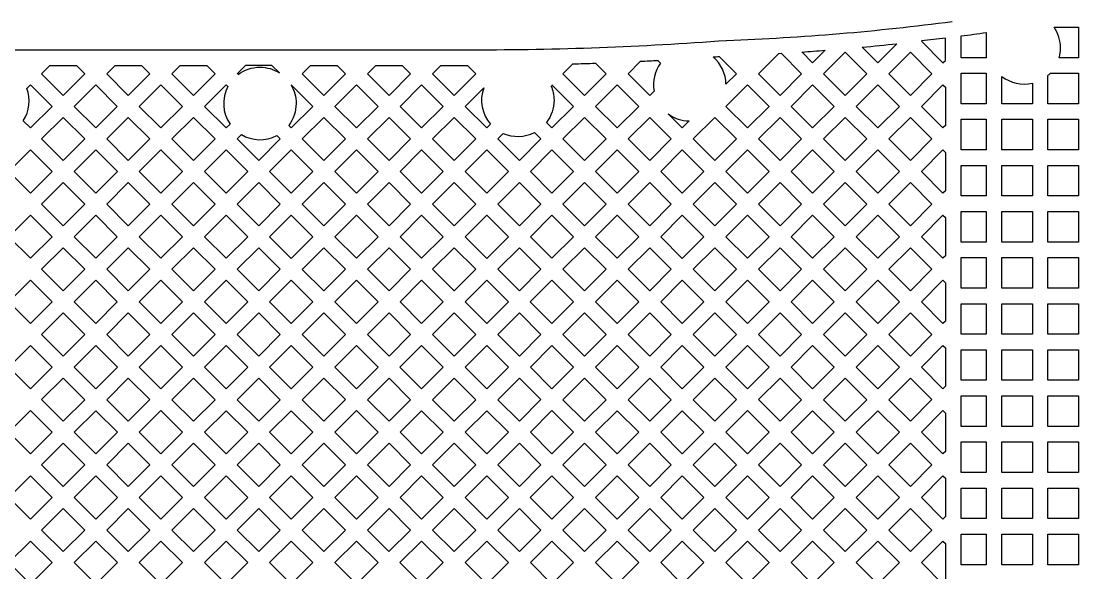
# Model space of a CAD drawing. Extents: x 3103 to 3424, y -52 to 175.
# Drawn here: x 3171.69 to 3176.95, y 39.35 to 42.05 of the extents above; entities that cross this region are included whole.
import ezdxf

# ---------------------------------------------------------------- set-up
doc = ezdxf.new("R2010")
doc.units = 0
doc.layers.add('gbr-dxf_layer0', color=7, linetype='Continuous')

msp = doc.modelspace()

# ---------------------------------------------------------------- linework, layer by layer
at = {"layer": 'gbr-dxf_layer0'}
for p, q in [((3176.4971, 41.6509), (3176.4971, 41.7854)), ((3173.8647, 41.6382), (3173.9556, 41.7291))]:
    msp.add_line(p, q, dxfattribs=at)
at = {"layer": 'gbr-dxf_layer0', "linetype": 'Continuous'}
for points in [[(3176.7531, 42.0268), (3176.873, 42.0268), (3176.873, 41.8769), (3176.7788, 41.8769, 0.068133), (3176.7854, 41.9247, 0.154158)], [(3176.2972, 41.8769), (3176.2972, 41.9834, 0.002634), (3176.4209, 42.0006), (3176.4209, 41.8769)], [(3174.6638, 41.7979), (3174.7253, 41.8595, 0.00128), (3174.8099, 41.8638), (3174.8234, 41.8503, 0.206261), (3174.7912, 41.7133), (3174.7698, 41.6919)], [(3174.3441, 41.7981), (3174.3925, 41.8465, 0.001666), (3174.5038, 41.8501), (3174.556, 41.7979), (3174.4501, 41.692)], [(3176.7231, 41.6509), (3176.7231, 41.7896, 0.02311), (3176.735, 41.8007), (3176.873, 41.8007), (3176.873, 41.6509)], [(3171.697, 41.5678, 0.237169), (3171.715, 41.7265), (3171.7327, 41.7442), (3171.8387, 41.6382), (3171.7327, 41.5322)], [(3172.5858, 41.6382), (3172.6918, 41.7442), (3172.7004, 41.7356, 0.279288), (3172.711, 41.5516), (3172.6917, 41.5323)], [(3172.7455, 41.4784), (3172.7667, 41.4995, 0.261528), (3172.9407, 41.4953), (3172.9576, 41.4784), (3172.8516, 41.3724)], [(3174.0244, 41.4784), (3174.0515, 41.5055, 0.225813), (3174.2042, 41.5104), (3174.2363, 41.4783), (3174.1304, 41.3724)]]:
    msp.add_lwpolyline(points, format="xyb", close=True, dxfattribs=at)
for points in [[(3176.1025, 41.9578), (3176.2084, 41.8519), (3176.2202, 41.8637), (3176.2202, 41.9734, -0.002475), (3176.1039, 41.9592)], [(3173.313, 41.9155), (3173.9009, 41.9155, 0.018474), (3175.1454, 41.9616)], [(3175.0805, 41.8806, 0.000531), (3175.1108, 41.8827), (3175.1954, 41.7981), (3175.144, 41.7466)], [(3172.7498, 41.7939, -0.164096), (3172.8575, 41.8302, -0.143259), (3172.9533, 41.8022)], [(3176.4971, 41.7854, 0.227274), (3176.6469, 41.7513), (3176.6469, 41.6509), (3176.4971, 41.6509)], [(3173.0104, 41.7432, -0.134899), (3173.0353, 41.6524, -0.164107), (3172.999, 41.5447)], [(3173.9556, 41.7291, 0.274053), (3173.9892, 41.5509), (3173.9705, 41.5323), (3173.8647, 41.6382)], [(3174.2856, 41.7396, -0.103398), (3174.3005, 41.6684, -0.166711), (3174.2631, 41.5593)], [(3157.5045, 37.1345, 0.100679), (3167.714, 35.0575), (3173.2139, 35.0575, 0.151028), (3187.9607, 39.6158, -0.064518), (3189.3488, 40.3222)], [(3189.3828, 40.2265, 0.064518), (3188.018, 39.532, -0.151028), (3173.2139, 34.9559), (3167.714, 34.9559, -0.100679), (3157.4649, 37.041, 0.099096), (3155.169, 37.5005)], [(3157.6329, 37.4391, 0.100687), (3167.714, 35.388), (3173.2139, 35.388, 0.151027), (3187.7741, 39.8887)], [(3187.8171, 39.8258, -0.151027), (3173.2139, 35.3118), (3167.714, 35.3118, -0.100687), (3157.6032, 37.3689, 0.099143), (3155.2098, 37.8482), (3155.1121, 37.8462, 0.035416), (3154.0929, 37.7402)], [(3157.5638, 37.275, 0.100682), (3167.714, 35.2099), (3173.2139, 35.2099, 0.151028), (3187.8746, 39.7418)], [(3187.9176, 39.6789, -0.151028), (3173.2139, 35.1337), (3167.714, 35.1337, -0.100682), (3157.5341, 37.2048, 0.099123), (3155.1691, 37.6783)]]:
    msp.add_lwpolyline(points, format="xyb", dxfattribs=at)
for points in [[(3175.9825, 41.9455), (3175.8888, 41.8518), (3175.8121, 41.9285)], [(3167.6651, 41.9155), (3167.7482, 41.9153), (3173.2145, 41.9153), (3173.3128, 41.9155)], [(3175.6302, 41.913), (3175.5691, 41.8519), (3175.5163, 41.9048)], [(3172.9533, 41.8022), (3172.9164, 41.8391), (3172.7867, 41.8391), (3172.7457, 41.7981)], [(3172.999, 41.5447), (3173.0114, 41.5323), (3173.1173, 41.6382), (3173.0113, 41.7442)], [(3174.2631, 41.5593), (3174.2902, 41.5322), (3174.3962, 41.6382), (3174.2902, 41.7442)], [(3174.9639, 41.5666), (3174.9296, 41.5322), (3174.8599, 41.6019)]]:
    msp.add_lwpolyline(points, dxfattribs=at)
for points in [[(3175.3032, 41.7981), (3175.4027, 41.8976), (3175.415, 41.8983), (3175.5152, 41.7981), (3175.4092, 41.692)], [(3175.623, 41.7981), (3175.7289, 41.9039), (3175.8349, 41.7979), (3175.729, 41.6921)], [(3175.9426, 41.7979), (3176.0487, 41.9039), (3176.1545, 41.7981), (3176.0485, 41.692)], [(3171.7866, 41.7981), (3171.8276, 41.8391), (3171.9573, 41.8391), (3171.9985, 41.7979), (3171.8926, 41.692)], [(3172.1062, 41.7979), (3172.1474, 41.8391), (3172.2771, 41.8391), (3172.3181, 41.7981), (3172.2121, 41.692)], [(3172.4259, 41.7981), (3172.4669, 41.8391), (3172.5969, 41.8391), (3172.6379, 41.7981), (3172.5319, 41.692)], [(3173.0652, 41.7981), (3173.1062, 41.8391), (3173.2361, 41.8391), (3173.2772, 41.7981), (3173.1712, 41.692)], [(3173.385, 41.7981), (3173.4263, 41.8393), (3173.5557, 41.8393), (3173.597, 41.7981), (3173.491, 41.692)], [(3173.7048, 41.7981), (3173.746, 41.8393), (3173.8753, 41.8393), (3173.9167, 41.7979), (3173.8108, 41.6921)], [(3176.2972, 41.6509), (3176.2972, 41.8007), (3176.4209, 41.8007), (3176.4209, 41.6509)], [(3171.9465, 41.6382), (3172.0523, 41.7441), (3172.1582, 41.6382), (3172.0523, 41.5323)], [(3172.266, 41.6382), (3172.372, 41.7442), (3172.478, 41.6382), (3172.372, 41.5322)], [(3173.2251, 41.6382), (3173.3311, 41.7442), (3173.4371, 41.6382), (3173.3311, 41.5322)], [(3173.5449, 41.6382), (3173.6509, 41.7442), (3173.7569, 41.6382), (3173.6509, 41.5322)], [(3174.504, 41.6382), (3174.6099, 41.7441), (3174.7159, 41.6381), (3174.61, 41.5322)], [(3175.1433, 41.6382), (3175.2493, 41.7442), (3175.3553, 41.6382), (3175.2493, 41.5322)], [(3175.4631, 41.6382), (3175.5691, 41.7442), (3175.6751, 41.6382), (3175.5691, 41.5322)], [(3175.7829, 41.6382), (3175.8888, 41.7441), (3175.9946, 41.6382), (3175.8888, 41.5323)], [(3176.1024, 41.6382), (3176.2084, 41.7442), (3176.2202, 41.7324), (3176.2202, 41.544), (3176.2084, 41.5322)], [(3171.7866, 41.4783), (3171.8926, 41.5843), (3171.9985, 41.4784), (3171.8925, 41.3724)], [(3172.1062, 41.4784), (3172.2121, 41.5843), (3172.3181, 41.4783), (3172.2122, 41.3724)], [(3172.4259, 41.4783), (3172.5319, 41.5843), (3172.6378, 41.4784), (3172.5318, 41.3724)], [(3173.0653, 41.4784), (3173.1712, 41.5843), (3173.2772, 41.4783), (3173.1713, 41.3724)], [(3173.385, 41.4783), (3173.491, 41.5843), (3173.597, 41.4783), (3173.491, 41.3723)], [(3173.7048, 41.4783), (3173.8108, 41.5843), (3173.9167, 41.4784), (3173.8107, 41.3724)], [(3174.3441, 41.4783), (3174.4501, 41.5843), (3174.5561, 41.4783), (3174.4501, 41.3723)], [(3174.6639, 41.4783), (3174.7698, 41.5842), (3174.8757, 41.4783), (3174.7698, 41.3724)], [(3174.9834, 41.4783), (3175.0894, 41.5843), (3175.1954, 41.4783), (3175.0895, 41.3723)], [(3175.3032, 41.4783), (3175.4092, 41.5843), (3175.5152, 41.4783), (3175.4092, 41.3723)], [(3175.623, 41.4783), (3175.729, 41.5843), (3175.8349, 41.4784), (3175.7289, 41.3724)], [(3175.9426, 41.4784), (3176.0485, 41.5843), (3176.1545, 41.4783), (3176.0487, 41.3724)], [(3176.2972, 41.4248), (3176.2972, 41.5747), (3176.4209, 41.5747), (3176.4209, 41.4248)], [(3176.4971, 41.4248), (3176.4971, 41.5747), (3176.6469, 41.5747), (3176.6469, 41.4248)], [(3176.7231, 41.4248), (3176.7231, 41.5747), (3176.873, 41.5747), (3176.873, 41.4248)], [(3171.6267, 41.3184), (3171.7327, 41.4244), (3171.8386, 41.3185), (3171.7326, 41.2125)], [(3171.9463, 41.3185), (3172.0523, 41.4245), (3172.1584, 41.3185), (3172.0523, 41.2125)], [(3172.2661, 41.3185), (3172.372, 41.4244), (3172.4779, 41.3185), (3172.372, 41.2126)], [(3172.5856, 41.3185), (3172.6917, 41.4245), (3172.7977, 41.3185), (3172.6917, 41.2125)], [(3172.9054, 41.3185), (3173.0114, 41.4245), (3173.1175, 41.3185), (3173.0114, 41.2125)], [(3173.2252, 41.3185), (3173.3311, 41.4244), (3173.4371, 41.3184), (3173.3312, 41.2125)], [(3173.5449, 41.3184), (3173.6509, 41.4244), (3173.7568, 41.3185), (3173.6508, 41.2125)], [(3173.8645, 41.3185), (3173.9705, 41.4245), (3174.0766, 41.3185), (3173.9705, 41.2125)], [(3174.1843, 41.3185), (3174.2902, 41.4244), (3174.3962, 41.3184), (3174.2903, 41.2125)], [(3174.504, 41.3184), (3174.61, 41.4244), (3174.7159, 41.3185), (3174.6099, 41.2125)], [(3174.8236, 41.3185), (3174.9296, 41.4244), (3175.0356, 41.3184), (3174.9297, 41.2125)], [(3175.1433, 41.3184), (3175.2493, 41.4244), (3175.3553, 41.3184), (3175.2493, 41.2124)], [(3175.4631, 41.3184), (3175.5691, 41.4244), (3175.675, 41.3185), (3175.569, 41.2125)], [(3175.7827, 41.3185), (3175.8888, 41.4245), (3175.9948, 41.3185), (3175.8888, 41.2125)], [(3176.1025, 41.3185), (3176.2084, 41.4244), (3176.2202, 41.4126), (3176.2202, 41.2244), (3176.2084, 41.2126)], [(3176.2972, 41.1987), (3176.2972, 41.3486), (3176.4209, 41.3486), (3176.4209, 41.1987)], [(3176.4971, 41.1987), (3176.4971, 41.3486), (3176.6469, 41.3486), (3176.6469, 41.1987)], [(3176.7231, 41.1987), (3176.7231, 41.3486), (3176.873, 41.3486), (3176.873, 41.1987)], [(3171.7864, 41.1586), (3171.8925, 41.2646), (3171.9985, 41.1586), (3171.8925, 41.0526)], [(3172.1062, 41.1586), (3172.2122, 41.2646), (3172.3181, 41.1587), (3172.2121, 41.0527)], [(3172.4259, 41.1587), (3172.5318, 41.2646), (3172.6378, 41.1586), (3172.5319, 41.0527)], [(3172.7455, 41.1586), (3172.8516, 41.2646), (3172.9576, 41.1586), (3172.8516, 41.0526)], [(3173.0653, 41.1586), (3173.1713, 41.2646), (3173.2773, 41.1586), (3173.1713, 41.0526)], [(3173.3851, 41.1586), (3173.491, 41.2645), (3173.5969, 41.1586), (3173.491, 41.0527)], [(3173.7046, 41.1586), (3173.8107, 41.2646), (3173.9167, 41.1586), (3173.8107, 41.0526)], [(3174.0244, 41.1586), (3174.1304, 41.2646), (3174.2364, 41.1586), (3174.1304, 41.0526)], [(3174.3442, 41.1586), (3174.4501, 41.2645), (3174.556, 41.1586), (3174.4501, 41.0527)], [(3174.6637, 41.1586), (3174.7698, 41.2646), (3174.8758, 41.1586), (3174.7698, 41.0526)], [(3174.9835, 41.1586), (3175.0895, 41.2645), (3175.1955, 41.1586), (3175.0895, 41.0526)], [(3175.3032, 41.1586), (3175.4092, 41.2645), (3175.5151, 41.1586), (3175.4091, 41.0527)], [(3175.6229, 41.1586), (3175.7289, 41.2646), (3175.8349, 41.1586), (3175.7289, 41.0526)], [(3175.9426, 41.1586), (3176.0487, 41.2646), (3176.1545, 41.1587), (3176.0485, 41.0527)], [(3171.6267, 40.9988), (3171.7326, 41.1047), (3171.8386, 40.9987), (3171.7327, 40.8928)], [(3171.9463, 40.9987), (3172.0523, 41.1047), (3172.1582, 40.9988), (3172.0522, 40.8928)], [(3172.266, 40.9988), (3172.372, 41.1049), (3172.478, 40.9988), (3172.372, 40.8928)], [(3172.5858, 40.9988), (3172.6917, 41.1047), (3172.7977, 40.9987), (3172.6918, 40.8928)], [(3172.9054, 40.9987), (3173.0114, 41.1047), (3173.1174, 40.9987), (3173.0114, 40.8927)], [(3173.2252, 40.9987), (3173.3312, 41.1047), (3173.4371, 40.9988), (3173.3311, 40.8928)], [(3173.5449, 40.9988), (3173.6508, 41.1047), (3173.7568, 40.9987), (3173.6509, 40.8928)], [(3173.8645, 40.9987), (3173.9705, 41.1047), (3174.0765, 40.9987), (3173.9705, 40.8927)], [(3174.1843, 40.9987), (3174.2903, 41.1047), (3174.3962, 40.9988), (3174.2902, 40.8928)], [(3174.504, 40.9988), (3174.6099, 41.1047), (3174.7159, 40.9987), (3174.61, 40.8928)], [(3174.8236, 40.9987), (3174.9297, 41.1047), (3175.0356, 40.9987), (3174.9296, 40.8927)], [(3175.1434, 40.9987), (3175.2494, 41.1047), (3175.3553, 40.9988), (3175.2493, 40.8928)], [(3175.463, 40.9988), (3175.569, 41.1047), (3175.675, 40.9987), (3175.569, 40.8928)], [(3175.7827, 40.9987), (3175.8888, 41.1047), (3175.9946, 40.9988), (3175.8886, 40.8928)], [(3176.1024, 40.9988), (3176.2084, 41.1049), (3176.2202, 41.0931), (3176.2202, 40.9046), (3176.2084, 40.8928)], [(3176.2972, 40.9727), (3176.2972, 41.1225), (3176.4209, 41.1225), (3176.4209, 40.9727)], [(3176.4971, 40.9727), (3176.4971, 41.1225), (3176.6469, 41.1225), (3176.6469, 40.9727)], [(3176.7231, 40.9727), (3176.7231, 41.1225), (3176.873, 41.1225), (3176.873, 40.9727)], [(3171.7866, 40.839), (3171.8925, 40.9448), (3171.9983, 40.839), (3171.8924, 40.7331)], [(3172.1061, 40.839), (3172.2121, 40.945), (3172.3181, 40.839), (3172.2121, 40.7329)], [(3172.4259, 40.839), (3172.5319, 40.945), (3172.6379, 40.839), (3172.5319, 40.7329)], [(3172.7457, 40.839), (3172.8516, 40.9448), (3172.9575, 40.8389), (3172.8517, 40.733)], [(3173.0653, 40.8388), (3173.1713, 40.9449), (3173.2772, 40.839), (3173.1712, 40.7329)], [(3173.385, 40.839), (3173.491, 40.945), (3173.597, 40.839), (3173.491, 40.7329)], [(3173.7048, 40.839), (3173.8107, 40.9448), (3173.9166, 40.8389), (3173.8108, 40.733)], [(3174.0244, 40.8389), (3174.1304, 40.9449), (3174.2363, 40.839), (3174.1303, 40.7329)], [(3174.3441, 40.839), (3174.4501, 40.945), (3174.5561, 40.839), (3174.4501, 40.7329)], [(3174.6639, 40.839), (3174.7698, 40.9448), (3174.8757, 40.8389), (3174.7699, 40.733)], [(3174.9835, 40.8389), (3175.0895, 40.9449), (3175.1954, 40.839), (3175.0894, 40.7329)], [(3175.3032, 40.839), (3175.4091, 40.9449), (3175.5152, 40.8389), (3175.4092, 40.7329)], [(3175.6229, 40.8389), (3175.7289, 40.9448), (3175.8348, 40.839), (3175.7288, 40.733)], [(3175.9425, 40.839), (3176.0485, 40.945), (3176.1545, 40.839), (3176.0485, 40.7329)], [(3176.2972, 40.7466), (3176.2972, 40.8965), (3176.4209, 40.8965), (3176.4209, 40.7466)], [(3176.4971, 40.7466), (3176.4971, 40.8965), (3176.6469, 40.8965), (3176.6469, 40.7466)], [(3176.7231, 40.7466), (3176.7231, 40.8965), (3176.873, 40.8965), (3176.873, 40.7466)], [(3171.6267, 40.6791), (3171.7327, 40.7851), (3171.8386, 40.6792), (3171.7326, 40.5732)], [(3171.9463, 40.6792), (3172.0522, 40.7851), (3172.1582, 40.6791), (3172.0523, 40.5732)], [(3172.266, 40.6791), (3172.372, 40.7851), (3172.478, 40.6791), (3172.372, 40.5731)], [(3172.5858, 40.6791), (3172.6918, 40.7851), (3172.7978, 40.6791), (3172.6918, 40.5731)], [(3172.9055, 40.6791), (3173.0114, 40.785), (3173.1173, 40.6791), (3173.0114, 40.5732)], [(3173.2251, 40.6791), (3173.3311, 40.7851), (3173.4371, 40.6791), (3173.3311, 40.5731)], [(3173.5449, 40.6791), (3173.6509, 40.7851), (3173.7569, 40.6791), (3173.6509, 40.5731)], [(3173.8646, 40.6791), (3173.9705, 40.785), (3174.0764, 40.6791), (3173.9705, 40.5732)], [(3174.1842, 40.6791), (3174.2902, 40.7851), (3174.3962, 40.6791), (3174.2902, 40.573)], [(3174.504, 40.6791), (3174.61, 40.7851), (3174.716, 40.6791), (3174.61, 40.5731)], [(3174.8237, 40.6791), (3174.9296, 40.785), (3175.0355, 40.6791), (3174.9297, 40.5732)], [(3175.1433, 40.6791), (3175.2493, 40.7851), (3175.3553, 40.6791), (3175.2493, 40.573)], [(3175.4631, 40.6791), (3175.569, 40.785), (3175.6749, 40.6791), (3175.569, 40.5732)], [(3175.7827, 40.6792), (3175.8886, 40.7851), (3175.9946, 40.6791), (3175.8887, 40.5731)], [(3176.1024, 40.6791), (3176.2084, 40.7851), (3176.2202, 40.7733), (3176.2202, 40.5849), (3176.2084, 40.573)], [(3176.2972, 40.5206), (3176.2972, 40.6704), (3176.4209, 40.6704), (3176.4209, 40.5206)], [(3176.4971, 40.5206), (3176.4971, 40.6704), (3176.6469, 40.6704), (3176.6469, 40.5206)], [(3176.7231, 40.5206), (3176.7231, 40.6704), (3176.873, 40.6704), (3176.873, 40.5206)], [(3171.7864, 40.5193), (3171.8924, 40.6253), (3171.9985, 40.5193), (3171.8925, 40.4133)], [(3172.1062, 40.5193), (3172.2121, 40.6252), (3172.3181, 40.5192), (3172.2122, 40.4133)], [(3172.4259, 40.5192), (3172.5319, 40.6252), (3172.6379, 40.5192), (3172.5319, 40.4132)], [(3172.7456, 40.5192), (3172.8517, 40.6252), (3172.9576, 40.5193), (3172.8516, 40.4133)], [(3173.0653, 40.5193), (3173.1712, 40.6252), (3173.2772, 40.5192), (3173.1713, 40.4133)], [(3173.385, 40.5192), (3173.491, 40.6252), (3173.597, 40.5192), (3173.491, 40.4132)], [(3173.7047, 40.5192), (3173.8108, 40.6252), (3173.9167, 40.5193), (3173.8107, 40.4133)], [(3174.0244, 40.5193), (3174.1303, 40.6252), (3174.2363, 40.5192), (3174.1304, 40.4133)], [(3174.3441, 40.5192), (3174.4501, 40.6252), (3174.5561, 40.5192), (3174.4501, 40.4132)], [(3174.6638, 40.5192), (3174.7699, 40.6252), (3174.8758, 40.5193), (3174.7698, 40.4133)], [(3174.9835, 40.5193), (3175.0894, 40.6252), (3175.1954, 40.5192), (3175.0895, 40.4133)], [(3175.3032, 40.5192), (3175.4092, 40.6252), (3175.5151, 40.5193), (3175.4091, 40.4133)], [(3175.6229, 40.5193), (3175.7288, 40.6253), (3175.8348, 40.5193), (3175.7289, 40.4133)], [(3175.9426, 40.5193), (3176.0485, 40.6252), (3176.1545, 40.5192), (3176.0486, 40.4133)], [(3171.6267, 40.3595), (3171.7326, 40.4654), (3171.8386, 40.3594), (3171.7327, 40.2535)], [(3171.9463, 40.3594), (3172.0523, 40.4654), (3172.1584, 40.3594), (3172.0523, 40.2534)], [(3172.2661, 40.3594), (3172.372, 40.4653), (3172.478, 40.3593), (3172.3721, 40.2534)], [(3172.5857, 40.3593), (3172.6918, 40.4653), (3172.7977, 40.3594), (3172.6917, 40.2534)], [(3172.9054, 40.3594), (3173.0114, 40.4654), (3173.1175, 40.3594), (3173.0114, 40.2534)], [(3173.2252, 40.3594), (3173.3311, 40.4653), (3173.4371, 40.3593), (3173.3312, 40.2534)], [(3173.5448, 40.3593), (3173.6509, 40.4653), (3173.7568, 40.3594), (3173.6508, 40.2534)], [(3173.8645, 40.3594), (3173.9705, 40.4654), (3174.0766, 40.3594), (3173.9706, 40.2534)], [(3174.1843, 40.3594), (3174.2902, 40.4653), (3174.3962, 40.3593), (3174.2903, 40.2534)], [(3174.5039, 40.3593), (3174.61, 40.4653), (3174.7159, 40.3594), (3174.6099, 40.2534)], [(3174.8236, 40.3594), (3174.9297, 40.4654), (3175.0357, 40.3594), (3174.9297, 40.2534)], [(3175.1434, 40.3594), (3175.2493, 40.4653), (3175.3552, 40.3594), (3175.2493, 40.2535)], [(3175.463, 40.3594), (3175.569, 40.4654), (3175.675, 40.3594), (3175.569, 40.2534)], [(3175.7827, 40.3594), (3175.8887, 40.4654), (3175.9948, 40.3594), (3175.8888, 40.2534)], [(3176.1025, 40.3594), (3176.2084, 40.4653), (3176.2202, 40.4535), (3176.2202, 40.2653), (3176.2084, 40.2535)], [(3176.2972, 40.2945), (3176.2972, 40.4444), (3176.4209, 40.4444), (3176.4209, 40.2945)], [(3176.4971, 40.2945), (3176.4971, 40.4444), (3176.6469, 40.4444), (3176.6469, 40.2945)], [(3176.7231, 40.2945), (3176.7231, 40.4444), (3176.873, 40.4444), (3176.873, 40.2945)], [(3171.7866, 40.1996), (3171.8925, 40.3055), (3171.9985, 40.1995), (3171.8926, 40.0936)], [(3172.1062, 40.1995), (3172.2122, 40.3055), (3172.3182, 40.1996), (3172.2122, 40.0935)], [(3172.426, 40.1995), (3172.5319, 40.3054), (3172.6378, 40.1995), (3172.5319, 40.0936)], [(3172.7455, 40.1995), (3172.8516, 40.3055), (3172.9576, 40.1995), (3172.8516, 40.0935)], [(3173.0653, 40.1995), (3173.1713, 40.3055), (3173.2773, 40.1996), (3173.1713, 40.0935)], [(3173.3851, 40.1995), (3173.491, 40.3054), (3173.5969, 40.1995), (3173.491, 40.0936)], [(3173.7046, 40.1995), (3173.8107, 40.3055), (3173.9167, 40.1995), (3173.8107, 40.0935)], [(3174.0244, 40.1995), (3174.1304, 40.3055), (3174.2364, 40.1996), (3174.1304, 40.0935)], [(3174.3442, 40.1995), (3174.4501, 40.3054), (3174.556, 40.1995), (3174.4501, 40.0936)], [(3174.6637, 40.1995), (3174.7698, 40.3055), (3174.8758, 40.1995), (3174.7698, 40.0935)], [(3174.9835, 40.1995), (3175.0895, 40.3055), (3175.1954, 40.1996), (3175.0894, 40.0936)], [(3175.3032, 40.1996), (3175.4091, 40.3055), (3175.5151, 40.1995), (3175.4092, 40.0936)], [(3175.6229, 40.1995), (3175.7289, 40.3055), (3175.8349, 40.1995), (3175.7289, 40.0935)], [(3175.9426, 40.1995), (3176.0486, 40.3055), (3176.1545, 40.1996), (3176.0485, 40.0936)], [(3176.2972, 40.0684), (3176.2972, 40.2183), (3176.4209, 40.2183), (3176.4209, 40.0684)], [(3176.4971, 40.0684), (3176.4971, 40.2183), (3176.6469, 40.2183), (3176.6469, 40.0684)], [(3176.7231, 40.0684), (3176.7231, 40.2183), (3176.873, 40.2183), (3176.873, 40.0684)], [(3171.6267, 40.0397), (3171.7327, 40.1458), (3171.8387, 40.0397), (3171.7327, 39.9337)], [(3171.9465, 40.0397), (3172.0523, 40.1456), (3172.1583, 40.0397), (3172.0524, 39.9338)], [(3172.2661, 40.0397), (3172.3721, 40.1457), (3172.478, 40.0397), (3172.372, 39.9337)], [(3172.5858, 40.0397), (3172.6917, 40.1456), (3172.7977, 40.0396), (3172.6918, 39.9337)], [(3172.9054, 40.0396), (3173.0114, 40.1456), (3173.1174, 40.0397), (3173.0114, 39.9337)], [(3173.2252, 40.0397), (3173.3312, 40.1457), (3173.4371, 40.0397), (3173.3311, 39.9337)], [(3173.5449, 40.0397), (3173.6508, 40.1456), (3173.7568, 40.0396), (3173.6509, 39.9337)], [(3173.8645, 40.0396), (3173.9705, 40.1456), (3174.0765, 40.0397), (3173.9705, 39.9337)], [(3174.1843, 40.0397), (3174.2903, 40.1457), (3174.3962, 40.0397), (3174.2902, 39.9337)], [(3174.504, 40.0397), (3174.6099, 40.1456), (3174.7159, 40.0396), (3174.61, 39.9337)], [(3174.8236, 40.0396), (3174.9297, 40.1456), (3175.0355, 40.0397), (3174.9295, 39.9337)], [(3175.1433, 40.0397), (3175.2493, 40.1458), (3175.3553, 40.0397), (3175.2493, 39.9337)], [(3175.4631, 40.0397), (3175.569, 40.1456), (3175.675, 40.0396), (3175.5691, 39.9337)], [(3175.7827, 40.0396), (3175.8888, 40.1456), (3175.9946, 40.0397), (3175.8886, 39.9337)], [(3176.1024, 40.0397), (3176.2084, 40.1458), (3176.2202, 40.1339), (3176.2202, 39.9455), (3176.2084, 39.9337)], [(3171.7866, 39.8799), (3171.8926, 39.9859), (3171.9985, 39.8799), (3171.8925, 39.7739)], [(3172.1063, 39.8799), (3172.2122, 39.9858), (3172.3181, 39.8799), (3172.2122, 39.774)], [(3172.4259, 39.8799), (3172.5319, 39.9859), (3172.6379, 39.8799), (3172.5319, 39.7738)], [(3172.7457, 39.8799), (3172.8516, 39.9857), (3172.9575, 39.8798), (3172.8516, 39.7739)], [(3173.0653, 39.8798), (3173.1713, 39.9858), (3173.2772, 39.8799), (3173.1712, 39.7738)], [(3173.385, 39.8799), (3173.491, 39.9859), (3173.597, 39.8799), (3173.491, 39.7738)], [(3173.7048, 39.8799), (3173.8107, 39.9857), (3173.9166, 39.8798), (3173.8107, 39.7739)], [(3174.0244, 39.8798), (3174.1304, 39.9858), (3174.2363, 39.8799), (3174.1303, 39.7738)], [(3174.3441, 39.8799), (3174.4501, 39.9859), (3174.5561, 39.8799), (3174.4501, 39.7738)], [(3174.6639, 39.8799), (3174.7698, 39.9857), (3174.8756, 39.8799), (3174.7698, 39.774)], [(3174.9834, 39.8799), (3175.0894, 39.9859), (3175.1954, 39.8799), (3175.0894, 39.7738)], [(3175.3032, 39.8799), (3175.4092, 39.9859), (3175.5152, 39.8799), (3175.4092, 39.7738)], [(3175.623, 39.8799), (3175.7289, 39.9857), (3175.8348, 39.8799), (3175.7289, 39.774)], [(3175.9425, 39.8799), (3176.0485, 39.9859), (3176.1545, 39.8799), (3176.0485, 39.7738)], [(3176.2972, 39.8424), (3176.2972, 39.9922), (3176.4209, 39.9922), (3176.4209, 39.8424)], [(3176.4971, 39.8424), (3176.4971, 39.9922), (3176.6469, 39.9922), (3176.6469, 39.8424)], [(3176.7231, 39.8424), (3176.7231, 39.9922), (3176.873, 39.9922), (3176.873, 39.8424)], [(3171.6267, 39.72), (3171.7327, 39.826), (3171.8386, 39.72), (3171.7326, 39.614)], [(3171.9464, 39.72), (3172.0524, 39.826), (3172.1584, 39.7201), (3172.0523, 39.6141)], [(3172.2661, 39.7201), (3172.372, 39.826), (3172.478, 39.72), (3172.3721, 39.6141)], [(3172.5858, 39.72), (3172.6918, 39.826), (3172.7977, 39.72), (3172.6917, 39.614)], [(3172.9055, 39.72), (3173.0114, 39.8259), (3173.1173, 39.72), (3173.0114, 39.6141)], [(3173.2251, 39.72), (3173.3311, 39.826), (3173.4371, 39.72), (3173.3311, 39.6139)], [(3173.5449, 39.72), (3173.6509, 39.826), (3173.7569, 39.72), (3173.6508, 39.614)], [(3173.8646, 39.72), (3173.9705, 39.8259), (3174.0764, 39.72), (3173.9705, 39.6141)], [(3174.1842, 39.72), (3174.2902, 39.826), (3174.3962, 39.72), (3174.2902, 39.6139)], [(3174.504, 39.72), (3174.61, 39.826), (3174.7159, 39.7201), (3174.6099, 39.6141)], [(3174.8236, 39.7201), (3174.9295, 39.826), (3175.0355, 39.72), (3174.9297, 39.6141)], [(3175.1433, 39.72), (3175.2493, 39.826), (3175.3553, 39.72), (3175.2493, 39.6139)], [(3175.4631, 39.72), (3175.5691, 39.826), (3175.675, 39.7201), (3175.569, 39.6141)], [(3175.7827, 39.7201), (3175.8886, 39.826), (3175.9946, 39.72), (3175.8888, 39.6141)], [(3176.1024, 39.72), (3176.2084, 39.826), (3176.2202, 39.8142), (3176.2202, 39.626), (3176.2083, 39.6141)], [(3176.2972, 39.6163), (3176.2972, 39.7662), (3176.4209, 39.7662), (3176.4209, 39.6163)], [(3176.4971, 39.6163), (3176.4971, 39.7662), (3176.6469, 39.7662), (3176.6469, 39.6163)], [(3176.7231, 39.6163), (3176.7231, 39.7662), (3176.873, 39.7662), (3176.873, 39.6163)], [(3171.7865, 39.5601), (3171.8925, 39.6661), (3171.9985, 39.5602), (3171.8924, 39.4542)], [(3172.1062, 39.5602), (3172.2122, 39.6662), (3172.3182, 39.5602), (3172.2122, 39.4542)], [(3172.426, 39.5602), (3172.5319, 39.6661), (3172.6378, 39.5601), (3172.532, 39.4542)], [(3172.7456, 39.5601), (3172.8516, 39.6661), (3172.9576, 39.5602), (3172.8516, 39.4542)], [(3173.0653, 39.5602), (3173.1712, 39.6661), (3173.2772, 39.5601), (3173.1713, 39.4542)], [(3173.385, 39.5601), (3173.491, 39.6661), (3173.597, 39.5601), (3173.4909, 39.4541)], [(3173.7047, 39.5601), (3173.8107, 39.6661), (3173.9167, 39.5602), (3173.8107, 39.4542)], [(3174.0244, 39.5602), (3174.1303, 39.6661), (3174.2363, 39.5601), (3174.1304, 39.4542)], [(3174.3441, 39.5601), (3174.4501, 39.6661), (3174.556, 39.5602), (3174.45, 39.4542)], [(3174.6637, 39.5602), (3174.7698, 39.6662), (3174.8758, 39.5602), (3174.7698, 39.4542)], [(3174.9835, 39.5602), (3175.0894, 39.6661), (3175.1954, 39.5601), (3175.0895, 39.4542)], [(3175.3032, 39.5601), (3175.4092, 39.6661), (3175.5151, 39.5602), (3175.4091, 39.4542)], [(3175.6229, 39.5602), (3175.7289, 39.6662), (3175.8349, 39.5602), (3175.7289, 39.4542)], [(3175.9426, 39.5602), (3176.0485, 39.6661), (3176.1544, 39.5602), (3176.0485, 39.4543)], [(3171.6267, 39.4004), (3171.7326, 39.5062), (3171.8386, 39.4003), (3171.7327, 39.2944)], [(3171.9463, 39.4003), (3172.0523, 39.5063), (3172.1584, 39.4003), (3172.0523, 39.2943)], [(3172.2661, 39.4003), (3172.3721, 39.5063), (3172.4781, 39.4004), (3172.3721, 39.2943)], [(3172.5858, 39.4004), (3172.6917, 39.5062), (3172.7977, 39.4003), (3172.6918, 39.2944)], [(3172.9054, 39.4003), (3173.0114, 39.5063), (3173.1175, 39.4003), (3173.0114, 39.2943)], [(3173.2252, 39.4003), (3173.3311, 39.5062), (3173.4371, 39.4002), (3173.3312, 39.2943)], [(3173.5448, 39.4002), (3173.6508, 39.5062), (3173.7568, 39.4003), (3173.6508, 39.2943)], [(3173.8645, 39.4003), (3173.9705, 39.5063), (3174.0766, 39.4003), (3173.9705, 39.2943)], [(3174.1843, 39.4003), (3174.2902, 39.5062), (3174.3961, 39.4003), (3174.2902, 39.2944)], [(3174.5039, 39.4003), (3174.6099, 39.5063), (3174.7159, 39.4003), (3174.6099, 39.2943)], [(3174.8236, 39.4003), (3174.9297, 39.5063), (3175.0357, 39.4003), (3174.9297, 39.2943)], [(3175.1434, 39.4003), (3175.2493, 39.5062), (3175.3552, 39.4003), (3175.2493, 39.2944)], [(3175.463, 39.4003), (3175.569, 39.5063), (3175.675, 39.4003), (3175.569, 39.2943)], [(3175.7827, 39.4003), (3175.8888, 39.5063), (3175.9946, 39.4004), (3175.8886, 39.2944)], [(3176.1024, 39.4004), (3176.2083, 39.5063), (3176.2202, 39.4944), (3176.2202, 39.3062), (3176.2084, 39.2944)], [(3176.2972, 39.3903), (3176.2972, 39.5401), (3176.4209, 39.5401), (3176.4209, 39.3903)], [(3176.4971, 39.3903), (3176.4971, 39.5401), (3176.6469, 39.5401), (3176.6469, 39.3903)], [(3176.7231, 39.3903), (3176.7231, 39.5401), (3176.873, 39.5401), (3176.873, 39.3903)]]:
    msp.add_lwpolyline(points, close=True, dxfattribs=at)
at = {"layer": 'gbr-dxf_layer0'}
for centre, radius, start, end in [((3174.7091, 53.821), 11.8674, 272.11577, 277.47966), ((3174.7091, 53.821), 11.9436, 275.29888, 276.12031), ((3174.9662, 41.7443), 0.1778, 0.7419, 50.0084), ((3174.709, 53.821), 11.9436, 273.87544, 274.42324), ((3174.9662, 41.7443), 0.1778, 233.2579, 269.258)]:
    msp.add_arc(centre, radius, start, end, dxfattribs=at)

doc.saveas('drawing.dxf')
